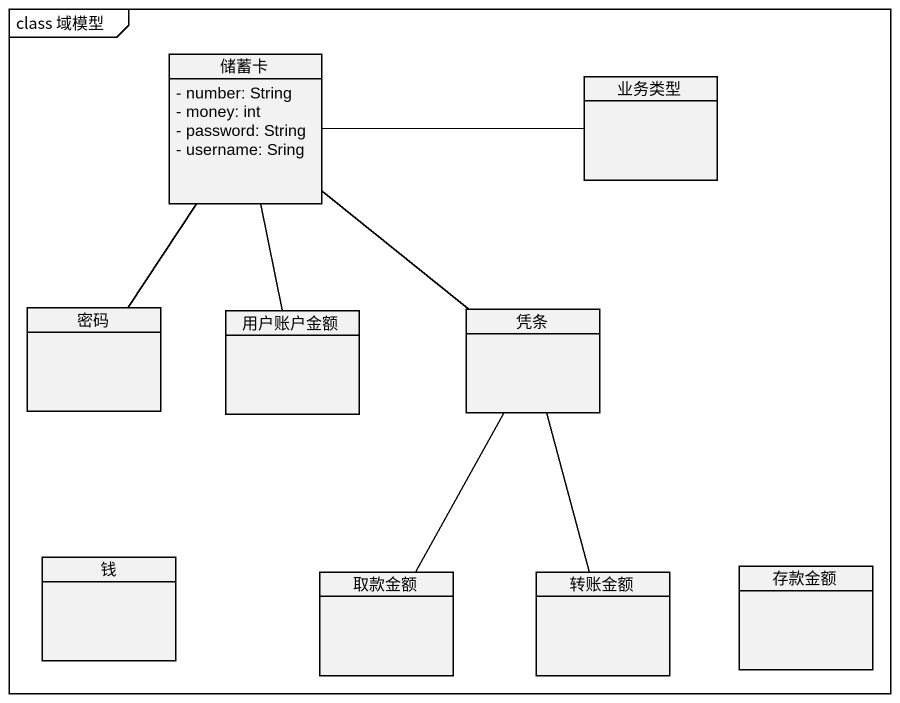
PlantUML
@startuml
mainframe class 域模型
hide circle
hide empty members
skinparam classAttributeIconSize 0
class 储蓄卡 {
  - number: String
  - money: int
  - password: String
  - username: Sring
}
class 业务类型
class 密码
class 用户账户金额
class 凭条
class 钱
class 存款金额
class 取款金额
class 转账金额
储蓄卡 -right- 业务类型
储蓄卡 -- 用户账户金额
储蓄卡 -- 凭条
密码 -up- 储蓄卡
凭条 -- 取款金额
凭条 -- 转账金额
@enduml
